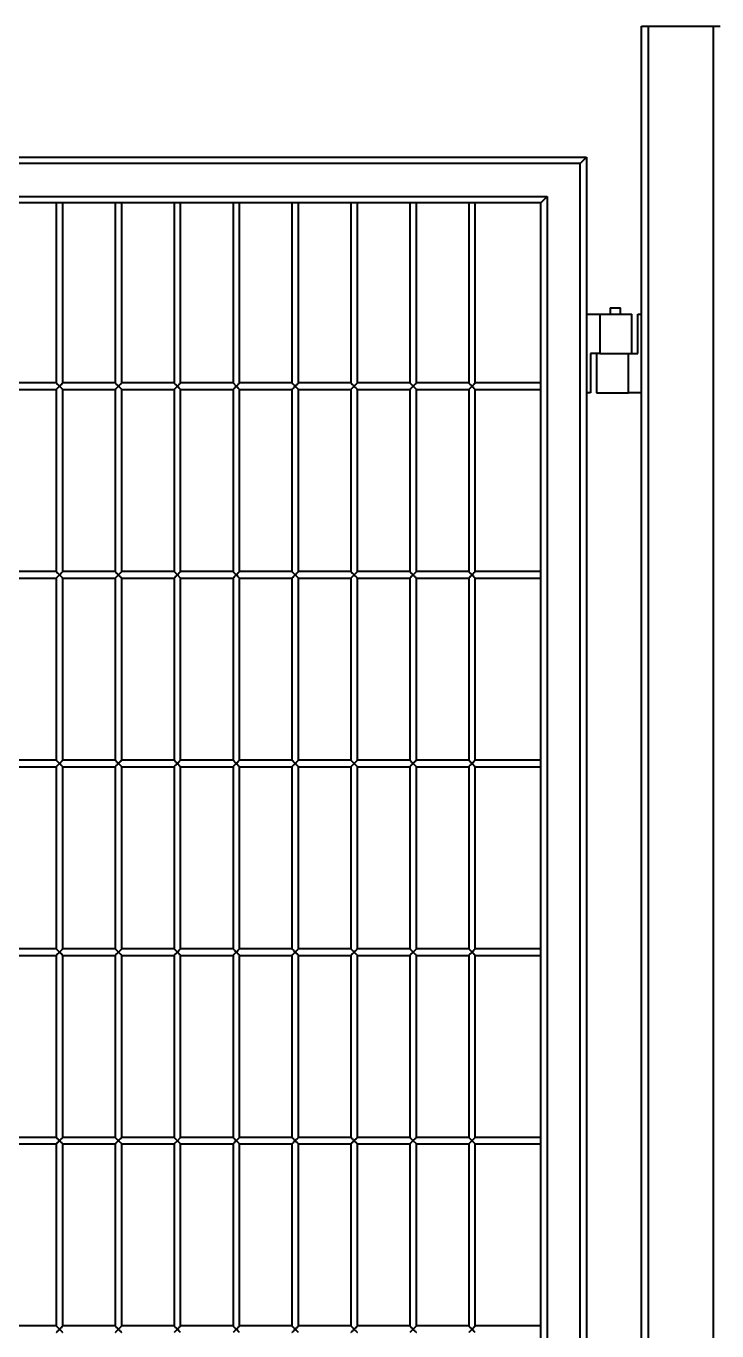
# Model space of a CAD drawing. Header units: millimetres. Extents: x 0 to 420, y 0 to 297.
# Drawn here: x 246.82 to 257.37, y 235.92 to 255.85 of the extents above; entities that cross this region are included whole.
import ezdxf

# ---------------------------------------------------------------- set-up
doc = ezdxf.new("R2010")
doc.units = ezdxf.units.MM

msp = doc.modelspace()

# ---------------------------------------------------------------- linework, layer by layer
at = {"color": 7, "linetype": 'Continuous', "lineweight": 40}
for p, q in [((256.2225, 215.8453), (256.2225, 255.8453)), ((256.2225, 255.8453), (256.3225, 255.8453)), ((256.3225, 255.8453), (256.3225, 215.8453)), ((256.3225, 255.8453), (257.3225, 255.8453)), ((257.3225, 215.8453), (257.3225, 255.8453)), ((257.3225, 255.8453), (257.4225, 255.8453)), ((238.2625, 253.8453), (255.3825, 253.8453)), ((255.3825, 253.8453), (255.3825, 217.8453)), ((255.2825, 253.7453), (238.3625, 253.7453)), ((255.2825, 217.9453), (255.2825, 253.7453)), ((238.8625, 253.2453), (254.7825, 253.2453)), ((254.6825, 253.1453), (238.9625, 253.1453)), ((247.2825, 253.1453), (247.2825, 250.3953)), ((247.3825, 250.3953), (247.3825, 253.1453)), ((248.1825, 253.1453), (248.1825, 250.3953)), ((248.2825, 250.3953), (248.2825, 253.1453)), ((249.0825, 253.1453), (249.0825, 250.3953)), ((249.1825, 250.3953), (249.1825, 253.1453)), ((249.9825, 253.1453), (249.9825, 250.3953)), ((250.0825, 250.3953), (250.0825, 253.1453)), ((250.8825, 253.1453), (250.8825, 250.3953)), ((250.9825, 250.3953), (250.9825, 253.1453)), ((251.7825, 253.1453), (251.7825, 250.3953)), ((251.8825, 250.3953), (251.8825, 253.1453)), ((252.6825, 253.1453), (252.6825, 250.3953)), ((252.7825, 250.3953), (252.7825, 253.1453)), ((253.5825, 253.1453), (253.5825, 250.3953)), ((253.6825, 250.3953), (253.6825, 253.1453)), ((254.6825, 218.5453), (254.6825, 253.1453)), ((254.7825, 253.2453), (254.7825, 218.4453)), ((255.7425, 251.5453), (255.7425, 251.4453)), ((255.7425, 251.5453), (255.9025, 251.5453)), ((255.9025, 251.4453), (255.9025, 251.5453)), ((255.3825, 251.4453), (255.5825, 251.4453)), ((255.5825, 251.4453), (256.0725, 251.4453)), ((255.5825, 251.4453), (255.5825, 250.8453)), ((256.0725, 250.8453), (256.0725, 251.4453)), ((256.1625, 250.8453), (256.1625, 251.4453)), ((256.1625, 251.4453), (256.2225, 251.4453)), ((255.4425, 250.8453), (255.4425, 250.2453)), ((255.5825, 250.8453), (255.4425, 250.8453)), ((255.5325, 250.8453), (255.5325, 250.2453)), ((255.5825, 250.8453), (255.8025, 250.8453)), ((255.8025, 250.8453), (256.0225, 250.8453)), ((256.0225, 250.2453), (256.0225, 250.8453)), ((256.0225, 250.8453), (256.1625, 250.8453)), ((247.2825, 250.3953), (246.4825, 250.3953)), ((246.4825, 250.2953), (247.2825, 250.2953)), ((247.3325, 250.3453), (247.2825, 250.2953)), ((247.2825, 250.2953), (247.2825, 247.5153)), ((248.1825, 250.3953), (247.3825, 250.3953)), ((247.3825, 247.5153), (247.3825, 250.2953)), ((247.3825, 250.2953), (248.1825, 250.2953)), ((248.1825, 250.2953), (248.1825, 247.5153)), ((248.2825, 250.2953), (248.2325, 250.3453)), ((249.0825, 250.3953), (248.2825, 250.3953)), ((248.2825, 247.5153), (248.2825, 250.2953)), ((248.2825, 250.2953), (249.0825, 250.2953)), ((249.0825, 250.2953), (249.0825, 247.5153)), ((249.9825, 250.3953), (249.1825, 250.3953)), ((249.1825, 247.5153), (249.1825, 250.2953)), ((249.1825, 250.2953), (249.9825, 250.2953)), ((249.9825, 250.3953), (250.0325, 250.3453)), ((249.9825, 250.2953), (249.9825, 247.5153)), ((250.8825, 250.3953), (250.0825, 250.3953)), ((250.0825, 247.5153), (250.0825, 250.2953)), ((250.0825, 250.2953), (250.8825, 250.2953)), ((250.8825, 250.2953), (250.8825, 247.5153)), ((251.7825, 250.3953), (250.9825, 250.3953)), ((250.9825, 247.5153), (250.9825, 250.2953)), ((250.9825, 250.2953), (251.7825, 250.2953)), ((251.8325, 250.3453), (251.7825, 250.2953)), ((251.7825, 250.2953), (251.7825, 247.5153)), ((251.8325, 250.3453), (251.8825, 250.3953)), ((252.6825, 250.3953), (251.8825, 250.3953)), ((251.8825, 247.5153), (251.8825, 250.2953)), ((251.8825, 250.2953), (252.6825, 250.2953)), ((252.6825, 250.3953), (252.7325, 250.3453)), ((252.6825, 250.2953), (252.6825, 247.5153)), ((252.7825, 250.2953), (252.7325, 250.3453)), ((253.5825, 250.3953), (252.7825, 250.3953)), ((252.7825, 247.5153), (252.7825, 250.2953)), ((252.7825, 250.2953), (253.5825, 250.2953)), ((253.5825, 250.2953), (253.5825, 247.5153)), ((254.6825, 250.3953), (253.6825, 250.3953)), ((253.6825, 250.2953), (254.6825, 250.2953)), ((253.6825, 247.5153), (253.6825, 250.2953)), ((255.4425, 250.2453), (255.3825, 250.2453)), ((255.5325, 250.2453), (256.0225, 250.2453)), ((256.2225, 250.2453), (256.0225, 250.2453)), ((247.2825, 247.5153), (246.4825, 247.5153)), ((248.1825, 247.5153), (247.3825, 247.5153)), ((248.2325, 247.4653), (248.2825, 247.5153)), ((249.0825, 247.5153), (248.2825, 247.5153)), ((249.0825, 247.5153), (249.1325, 247.4653)), ((249.9825, 247.5153), (249.1825, 247.5153)), ((250.8825, 247.5153), (250.0825, 247.5153)), ((251.7825, 247.5153), (250.9825, 247.5153)), ((252.6825, 247.5153), (251.8825, 247.5153)), ((252.7325, 247.4653), (252.7825, 247.5153)), ((253.5825, 247.5153), (252.7825, 247.5153)), ((254.6825, 247.5153), (253.6825, 247.5153)), ((246.4825, 247.4153), (247.2825, 247.4153)), ((247.2825, 247.4153), (247.2825, 244.6353)), ((247.3825, 244.6353), (247.3825, 247.4153)), ((247.3825, 247.4153), (248.1825, 247.4153)), ((248.2325, 247.4653), (248.1825, 247.4153)), ((248.1825, 247.4153), (248.1825, 244.6353)), ((248.2825, 244.6353), (248.2825, 247.4153)), ((248.2825, 247.4153), (249.0825, 247.4153)), ((249.0825, 247.4153), (249.0825, 244.6353)), ((249.1825, 247.4153), (249.1325, 247.4653)), ((249.1825, 244.6353), (249.1825, 247.4153)), ((249.1825, 247.4153), (249.9825, 247.4153)), ((249.9825, 247.4153), (249.9825, 244.6353)), ((250.0825, 244.6353), (250.0825, 247.4153)), ((250.0825, 247.4153), (250.8825, 247.4153)), ((250.8825, 247.4153), (250.8825, 244.6353)), ((250.9825, 244.6353), (250.9825, 247.4153)), ((250.9825, 247.4153), (251.7825, 247.4153)), ((251.7825, 247.4153), (251.7825, 244.6353)), ((251.8825, 244.6353), (251.8825, 247.4153)), ((251.8825, 247.4153), (252.6825, 247.4153)), ((252.6825, 247.4153), (252.6825, 244.6353)), ((252.7825, 244.6353), (252.7825, 247.4153)), ((252.7825, 247.4153), (253.5825, 247.4153)), ((253.5825, 247.4153), (253.5825, 244.6353)), ((253.6825, 247.4153), (254.6825, 247.4153)), ((253.6825, 244.6353), (253.6825, 247.4153)), ((247.2825, 244.6353), (246.4825, 244.6353)), ((246.4825, 244.5353), (247.2825, 244.5353)), ((247.3325, 244.5853), (247.2825, 244.5353)), ((247.2825, 244.5353), (247.2825, 241.7553)), ((248.1825, 244.6353), (247.3825, 244.6353)), ((247.3825, 241.7553), (247.3825, 244.5353)), ((247.3825, 244.5353), (248.1825, 244.5353)), ((248.1825, 244.5353), (248.1825, 241.7553)), ((248.2825, 244.5353), (248.2325, 244.5853)), ((249.0825, 244.6353), (248.2825, 244.6353)), ((248.2825, 241.7553), (248.2825, 244.5353)), ((248.2825, 244.5353), (249.0825, 244.5353)), ((249.0825, 244.5353), (249.0825, 241.7553)), ((249.9825, 244.6353), (249.1825, 244.6353)), ((249.1825, 241.7553), (249.1825, 244.5353)), ((249.1825, 244.5353), (249.9825, 244.5353)), ((249.9825, 244.5353), (249.9825, 241.7553)), ((250.8825, 244.6353), (250.0825, 244.6353)), ((250.0825, 241.7553), (250.0825, 244.5353)), ((250.0825, 244.5353), (250.8825, 244.5353)), ((250.8825, 244.5353), (250.8825, 241.7553)), ((251.7825, 244.6353), (250.9825, 244.6353)), ((250.9825, 241.7553), (250.9825, 244.5353)), ((250.9825, 244.5353), (251.7825, 244.5353)), ((251.8325, 244.5853), (251.7825, 244.5353)), ((251.7825, 244.5353), (251.7825, 241.7553)), ((251.8325, 244.5853), (251.8825, 244.6353)), ((252.6825, 244.6353), (251.8825, 244.6353)), ((251.8825, 241.7553), (251.8825, 244.5353)), ((251.8825, 244.5353), (252.6825, 244.5353)), ((252.6825, 244.5353), (252.6825, 241.7553)), ((252.7825, 244.5353), (252.7325, 244.5853)), ((253.5825, 244.6353), (252.7825, 244.6353)), ((252.7825, 241.7553), (252.7825, 244.5353)), ((252.7825, 244.5353), (253.5825, 244.5353)), ((253.5825, 244.5353), (253.5825, 241.7553)), ((254.6825, 244.6353), (253.6825, 244.6353)), ((253.6825, 244.5353), (254.6825, 244.5353)), ((253.6825, 241.7553), (253.6825, 244.5353)), ((247.2825, 241.7553), (246.4825, 241.7553)), ((247.2825, 241.7553), (247.3325, 241.7053)), ((248.1825, 241.7553), (247.3825, 241.7553)), ((248.2325, 241.7053), (248.2825, 241.7553)), ((249.0825, 241.7553), (248.2825, 241.7553)), ((249.9825, 241.7553), (249.1825, 241.7553)), ((250.8825, 241.7553), (250.0825, 241.7553)), ((251.7825, 241.7553), (250.9825, 241.7553)), ((251.7825, 241.7553), (251.8325, 241.7053)), ((251.8825, 241.6553), (251.8325, 241.7053)), ((252.6825, 241.7553), (251.8825, 241.7553)), ((252.7325, 241.7053), (252.7825, 241.7553)), ((253.5825, 241.7553), (252.7825, 241.7553)), ((254.6825, 241.7553), (253.6825, 241.7553)), ((246.4825, 241.6553), (247.2825, 241.6553)), ((247.2825, 241.6553), (247.2825, 238.8753)), ((247.3825, 238.8753), (247.3825, 241.6553)), ((247.3825, 241.6553), (248.1825, 241.6553)), ((248.1825, 241.6553), (248.1825, 238.8753)), ((248.2825, 238.8753), (248.2825, 241.6553)), ((248.2825, 241.6553), (249.0825, 241.6553)), ((249.0825, 241.6553), (249.0825, 238.8753)), ((249.1825, 238.8753), (249.1825, 241.6553)), ((249.1825, 241.6553), (249.9825, 241.6553)), ((249.9825, 241.6553), (249.9825, 238.8753)), ((250.0825, 238.8753), (250.0825, 241.6553)), ((250.0825, 241.6553), (250.8825, 241.6553)), ((250.8825, 241.6553), (250.8825, 238.8753)), ((250.9825, 238.8753), (250.9825, 241.6553)), ((250.9825, 241.6553), (251.7825, 241.6553)), ((251.7825, 241.6553), (251.7825, 238.8753)), ((251.8825, 238.8753), (251.8825, 241.6553)), ((251.8825, 241.6553), (252.6825, 241.6553)), ((252.6825, 241.6553), (252.6825, 238.8753)), ((252.7825, 238.8753), (252.7825, 241.6553)), ((252.7825, 241.6553), (253.5825, 241.6553)), ((253.5825, 241.6553), (253.5825, 238.8753)), ((253.6825, 241.6553), (254.6825, 241.6553)), ((253.6825, 238.8753), (253.6825, 241.6553)), ((247.2825, 238.8753), (246.4825, 238.8753)), ((246.4825, 238.7753), (247.2825, 238.7753)), ((247.2825, 238.7753), (247.2825, 235.9953)), ((248.1825, 238.8753), (247.3825, 238.8753)), ((247.3825, 235.9953), (247.3825, 238.7753)), ((247.3825, 238.7753), (248.1825, 238.7753)), ((248.1825, 238.8753), (248.2325, 238.8253)), ((248.1825, 238.7753), (248.1825, 235.9953)), ((248.2825, 238.7753), (248.2325, 238.8253)), ((249.0825, 238.8753), (248.2825, 238.8753)), ((248.2825, 235.9953), (248.2825, 238.7753)), ((248.2825, 238.7753), (249.0825, 238.7753)), ((249.1325, 238.8253), (249.0825, 238.7753)), ((249.0825, 238.7753), (249.0825, 235.9953)), ((249.1325, 238.8253), (249.1825, 238.8753)), ((249.9825, 238.8753), (249.1825, 238.8753)), ((249.1825, 235.9953), (249.1825, 238.7753)), ((249.1825, 238.7753), (249.9825, 238.7753)), ((249.9825, 238.7753), (249.9825, 235.9953)), ((250.8825, 238.8753), (250.0825, 238.8753)), ((250.0825, 235.9953), (250.0825, 238.7753)), ((250.0825, 238.7753), (250.8825, 238.7753)), ((250.8825, 238.7753), (250.8825, 235.9953)), ((251.7825, 238.8753), (250.9825, 238.8753)), ((250.9825, 235.9953), (250.9825, 238.7753)), ((250.9825, 238.7753), (251.7825, 238.7753)), ((251.7825, 238.7753), (251.7825, 235.9953)), ((252.6825, 238.8753), (251.8825, 238.8753)), ((251.8825, 235.9953), (251.8825, 238.7753)), ((251.8825, 238.7753), (252.6825, 238.7753)), ((252.6825, 238.7753), (252.6825, 235.9953)), ((252.7825, 238.7753), (252.7325, 238.8253)), ((253.5825, 238.8753), (252.7825, 238.8753)), ((252.7825, 235.9953), (252.7825, 238.7753)), ((252.7825, 238.7753), (253.5825, 238.7753)), ((253.5825, 238.7753), (253.5825, 235.9953)), ((254.6825, 238.8753), (253.6825, 238.8753)), ((253.6825, 238.7753), (254.6825, 238.7753)), ((253.6825, 235.9953), (253.6825, 238.7753)), ((247.2825, 235.9953), (246.4825, 235.9953)), ((247.2825, 235.9953), (247.3325, 235.9453)), ((248.1825, 235.9953), (247.3825, 235.9953)), ((248.2325, 235.9453), (248.2825, 235.9953)), ((249.0825, 235.9953), (248.2825, 235.9953)), ((249.9825, 235.9953), (249.1825, 235.9953)), ((250.0325, 235.9453), (249.9825, 235.8953)), ((250.8825, 235.9953), (250.0825, 235.9953)), ((251.7825, 235.9953), (250.9825, 235.9953)), ((251.7825, 235.9953), (251.8325, 235.9453)), ((252.6825, 235.9953), (251.8825, 235.9953)), ((252.7325, 235.9453), (252.6825, 235.8953)), ((252.7325, 235.9453), (252.7825, 235.9953)), ((253.5825, 235.9953), (252.7825, 235.9953)), ((254.6825, 235.9953), (253.6825, 235.9953))]:
    msp.add_line(p, q, dxfattribs=at)
at = {"color": 7, "linetype": 'Continuous', "lineweight": 40, "flags": 128}
for points in [[(255.3825, 253.8453), (255.3805, 253.8434), (255.3749, 253.8377), (255.3656, 253.8285), (255.3532, 253.816), (255.338, 253.8009), (255.3207, 253.7836), (255.302, 253.7648), (255.2825, 253.7453)], [(254.7825, 253.2453), (254.763, 253.2258), (254.7442, 253.2071), (254.7269, 253.1898), (254.7118, 253.1746), (254.6993, 253.1622), (254.6901, 253.1529), (254.6844, 253.1473), (254.6825, 253.1453)], [(247.2825, 250.3953), (247.2832, 250.3946), (247.2855, 250.3923), (247.2892, 250.3886), (247.2942, 250.3836), (247.3003, 250.3775), (247.3075, 250.3703), (247.3154, 250.3624), (247.3238, 250.354), (247.3325, 250.3453)], [(247.3325, 250.3453), (247.3417, 250.3545), (247.3505, 250.3634), (247.3588, 250.3717), (247.3662, 250.379), (247.3724, 250.3852), (247.3772, 250.3901), (247.3806, 250.3934), (247.3823, 250.3951), (247.3825, 250.3953)], [(247.3825, 250.2953), (247.3823, 250.2955), (247.3806, 250.2972), (247.3772, 250.3006), (247.3724, 250.3054), (247.3662, 250.3117), (247.3588, 250.319), (247.3505, 250.3273), (247.3417, 250.3361), (247.3325, 250.3453)], [(248.1825, 250.3953), (248.1832, 250.3946), (248.1855, 250.3923), (248.1892, 250.3886), (248.1942, 250.3836), (248.2003, 250.3775), (248.2075, 250.3703), (248.2154, 250.3624), (248.2238, 250.354), (248.2325, 250.3453)], [(248.2325, 250.3453), (248.2238, 250.3367), (248.2154, 250.3282), (248.2075, 250.3203), (248.2003, 250.3132), (248.1942, 250.307), (248.1892, 250.302), (248.1855, 250.2984), (248.1832, 250.2961), (248.1825, 250.2953)], [(248.2325, 250.3453), (248.2417, 250.3545), (248.2505, 250.3634), (248.2588, 250.3717), (248.2662, 250.379), (248.2724, 250.3852), (248.2772, 250.3901), (248.2806, 250.3934), (248.2823, 250.3951), (248.2825, 250.3953)], [(249.0825, 250.3953), (249.0832, 250.3946), (249.0855, 250.3923), (249.0892, 250.3886), (249.0942, 250.3836), (249.1003, 250.3775), (249.1075, 250.3703), (249.1154, 250.3624), (249.1238, 250.354), (249.1325, 250.3453)], [(249.1325, 250.3453), (249.1238, 250.3367), (249.1154, 250.3282), (249.1075, 250.3203), (249.1003, 250.3132), (249.0942, 250.307), (249.0892, 250.302), (249.0855, 250.2984), (249.0832, 250.2961), (249.0825, 250.2953)], [(249.1325, 250.3453), (249.1417, 250.3545), (249.1505, 250.3634), (249.1588, 250.3717), (249.1662, 250.379), (249.1724, 250.3852), (249.1772, 250.3901), (249.1806, 250.3934), (249.1823, 250.3951), (249.1825, 250.3953)], [(249.1825, 250.2953), (249.1823, 250.2955), (249.1806, 250.2972), (249.1772, 250.3006), (249.1724, 250.3054), (249.1662, 250.3117), (249.1588, 250.319), (249.1505, 250.3273), (249.1417, 250.3361), (249.1325, 250.3453)], [(250.0325, 250.3453), (250.0238, 250.3367), (250.0154, 250.3282), (250.0075, 250.3203), (250.0003, 250.3132), (249.9942, 250.307), (249.9892, 250.302), (249.9855, 250.2984), (249.9832, 250.2961), (249.9825, 250.2953)], [(250.0325, 250.3453), (250.0417, 250.3545), (250.0505, 250.3634), (250.0588, 250.3717), (250.0662, 250.379), (250.0724, 250.3852), (250.0772, 250.3901), (250.0806, 250.3934), (250.0823, 250.3951), (250.0825, 250.3953)], [(250.0825, 250.2953), (250.0823, 250.2955), (250.0806, 250.2972), (250.0772, 250.3006), (250.0724, 250.3054), (250.0662, 250.3117), (250.0588, 250.319), (250.0505, 250.3273), (250.0417, 250.3361), (250.0325, 250.3453)], [(250.8825, 250.3953), (250.8832, 250.3946), (250.8855, 250.3923), (250.8892, 250.3886), (250.8942, 250.3836), (250.9003, 250.3775), (250.9075, 250.3703), (250.9154, 250.3624), (250.9238, 250.354), (250.9325, 250.3453)], [(250.9325, 250.3453), (250.9238, 250.3367), (250.9154, 250.3282), (250.9075, 250.3203), (250.9003, 250.3132), (250.8942, 250.307), (250.8892, 250.302), (250.8855, 250.2984), (250.8832, 250.2961), (250.8825, 250.2953)], [(250.9325, 250.3453), (250.9417, 250.3545), (250.9505, 250.3634), (250.9588, 250.3717), (250.9662, 250.379), (250.9724, 250.3852), (250.9772, 250.3901), (250.9806, 250.3934), (250.9823, 250.3951), (250.9825, 250.3953)], [(250.9825, 250.2953), (250.9823, 250.2955), (250.9806, 250.2972), (250.9772, 250.3006), (250.9724, 250.3054), (250.9662, 250.3117), (250.9588, 250.319), (250.9505, 250.3273), (250.9417, 250.3361), (250.9325, 250.3453)], [(251.7825, 250.3953), (251.7832, 250.3946), (251.7855, 250.3923), (251.7892, 250.3886), (251.7942, 250.3836), (251.8003, 250.3775), (251.8075, 250.3703), (251.8154, 250.3624), (251.8238, 250.354), (251.8325, 250.3453)], [(251.8825, 250.2953), (251.8823, 250.2955), (251.8806, 250.2972), (251.8772, 250.3006), (251.8724, 250.3054), (251.8662, 250.3117), (251.8588, 250.319), (251.8505, 250.3273), (251.8417, 250.3361), (251.8325, 250.3453)], [(252.7325, 250.3453), (252.7238, 250.3367), (252.7154, 250.3282), (252.7075, 250.3203), (252.7003, 250.3132), (252.6942, 250.307), (252.6892, 250.302), (252.6855, 250.2984), (252.6832, 250.2961), (252.6825, 250.2953)], [(252.7325, 250.3453), (252.7417, 250.3545), (252.7505, 250.3634), (252.7588, 250.3717), (252.7662, 250.379), (252.7724, 250.3852), (252.7772, 250.3901), (252.7806, 250.3934), (252.7823, 250.3951), (252.7825, 250.3953)], [(253.5825, 250.3953), (253.5832, 250.3946), (253.5855, 250.3923), (253.5892, 250.3886), (253.5942, 250.3836), (253.6003, 250.3775), (253.6075, 250.3703), (253.6154, 250.3624), (253.6238, 250.354), (253.6325, 250.3453)], [(253.6325, 250.3453), (253.6238, 250.3367), (253.6154, 250.3282), (253.6075, 250.3203), (253.6003, 250.3132), (253.5942, 250.307), (253.5892, 250.302), (253.5855, 250.2984), (253.5832, 250.2961), (253.5825, 250.2953)], [(253.6325, 250.3453), (253.6417, 250.3545), (253.6505, 250.3634), (253.6588, 250.3717), (253.6662, 250.379), (253.6724, 250.3852), (253.6772, 250.3901), (253.6806, 250.3934), (253.6823, 250.3951), (253.6825, 250.3953)], [(253.6825, 250.2953), (253.6823, 250.2955), (253.6806, 250.2972), (253.6772, 250.3006), (253.6724, 250.3054), (253.6662, 250.3117), (253.6588, 250.319), (253.6505, 250.3273), (253.6417, 250.3361), (253.6325, 250.3453)], [(247.2825, 247.5153), (247.2832, 247.5146), (247.2855, 247.5123), (247.2892, 247.5086), (247.2942, 247.5036), (247.3003, 247.4975), (247.3075, 247.4903), (247.3154, 247.4824), (247.3238, 247.474), (247.3325, 247.4653)], [(247.3325, 247.4653), (247.3417, 247.4745), (247.3505, 247.4834), (247.3588, 247.4917), (247.3662, 247.499), (247.3724, 247.5052), (247.3772, 247.5101), (247.3806, 247.5134), (247.3823, 247.5151), (247.3825, 247.5153)], [(248.1825, 247.5153), (248.1832, 247.5146), (248.1855, 247.5123), (248.1892, 247.5086), (248.1942, 247.5036), (248.2003, 247.4975), (248.2075, 247.4903), (248.2154, 247.4824), (248.2238, 247.474), (248.2325, 247.4653)], [(249.1325, 247.4653), (249.1417, 247.4745), (249.1505, 247.4834), (249.1588, 247.4917), (249.1662, 247.499), (249.1724, 247.5052), (249.1772, 247.5101), (249.1806, 247.5134), (249.1823, 247.5151), (249.1825, 247.5153)], [(249.9825, 247.5153), (249.9832, 247.5146), (249.9855, 247.5123), (249.9892, 247.5086), (249.9942, 247.5036), (250.0003, 247.4975), (250.0075, 247.4903), (250.0154, 247.4824), (250.0238, 247.474), (250.0325, 247.4653)], [(250.0325, 247.4653), (250.0417, 247.4745), (250.0505, 247.4834), (250.0588, 247.4917), (250.0662, 247.499), (250.0724, 247.5052), (250.0772, 247.5101), (250.0806, 247.5134), (250.0823, 247.5151), (250.0825, 247.5153)], [(250.8825, 247.5153), (250.8832, 247.5146), (250.8855, 247.5123), (250.8892, 247.5086), (250.8942, 247.5036), (250.9003, 247.4975), (250.9075, 247.4903), (250.9154, 247.4824), (250.9238, 247.474), (250.9325, 247.4653)], [(250.9325, 247.4653), (250.9417, 247.4745), (250.9505, 247.4834), (250.9588, 247.4917), (250.9662, 247.499), (250.9724, 247.5052), (250.9772, 247.5101), (250.9806, 247.5134), (250.9823, 247.5151), (250.9825, 247.5153)], [(251.7825, 247.5153), (251.7832, 247.5146), (251.7855, 247.5123), (251.7892, 247.5086), (251.7942, 247.5036), (251.8003, 247.4975), (251.8075, 247.4903), (251.8154, 247.4824), (251.8238, 247.474), (251.8325, 247.4653)], [(251.8325, 247.4653), (251.8417, 247.4745), (251.8505, 247.4834), (251.8588, 247.4917), (251.8662, 247.499), (251.8724, 247.5052), (251.8772, 247.5101), (251.8806, 247.5134), (251.8823, 247.5151), (251.8825, 247.5153)], [(252.6825, 247.5153), (252.6832, 247.5146), (252.6855, 247.5123), (252.6892, 247.5086), (252.6942, 247.5036), (252.7003, 247.4975), (252.7075, 247.4903), (252.7154, 247.4824), (252.7238, 247.474), (252.7325, 247.4653)], [(253.5825, 247.5153), (253.5832, 247.5146), (253.5855, 247.5123), (253.5892, 247.5086), (253.5942, 247.5036), (253.6003, 247.4975), (253.6075, 247.4903), (253.6154, 247.4824), (253.6238, 247.474), (253.6325, 247.4653)], [(253.6325, 247.4653), (253.6417, 247.4745), (253.6505, 247.4834), (253.6588, 247.4917), (253.6662, 247.499), (253.6724, 247.5052), (253.6772, 247.5101), (253.6806, 247.5134), (253.6823, 247.5151), (253.6825, 247.5153)], [(247.3325, 247.4653), (247.3238, 247.4567), (247.3154, 247.4482), (247.3075, 247.4403), (247.3003, 247.4332), (247.2942, 247.427), (247.2892, 247.422), (247.2855, 247.4184), (247.2832, 247.4161), (247.2825, 247.4153)], [(247.3825, 247.4153), (247.3823, 247.4155), (247.3806, 247.4172), (247.3772, 247.4206), (247.3724, 247.4254), (247.3662, 247.4317), (247.3588, 247.439), (247.3505, 247.4473), (247.3417, 247.4561), (247.3325, 247.4653)], [(248.2825, 247.4153), (248.2823, 247.4155), (248.2806, 247.4172), (248.2772, 247.4206), (248.2724, 247.4254), (248.2662, 247.4317), (248.2588, 247.439), (248.2505, 247.4473), (248.2417, 247.4561), (248.2325, 247.4653)], [(249.1325, 247.4653), (249.1238, 247.4567), (249.1154, 247.4482), (249.1075, 247.4403), (249.1003, 247.4332), (249.0942, 247.427), (249.0892, 247.422), (249.0855, 247.4184), (249.0832, 247.4161), (249.0825, 247.4153)], [(250.0325, 247.4653), (250.0238, 247.4567), (250.0154, 247.4482), (250.0075, 247.4403), (250.0003, 247.4332), (249.9942, 247.427), (249.9892, 247.422), (249.9855, 247.4184), (249.9832, 247.4161), (249.9825, 247.4153)], [(250.0825, 247.4153), (250.0823, 247.4155), (250.0806, 247.4172), (250.0772, 247.4206), (250.0724, 247.4254), (250.0662, 247.4317), (250.0588, 247.439), (250.0505, 247.4473), (250.0417, 247.4561), (250.0325, 247.4653)], [(250.9325, 247.4653), (250.9238, 247.4567), (250.9154, 247.4482), (250.9075, 247.4403), (250.9003, 247.4332), (250.8942, 247.427), (250.8892, 247.422), (250.8855, 247.4184), (250.8832, 247.4161), (250.8825, 247.4153)], [(250.9825, 247.4153), (250.9823, 247.4155), (250.9806, 247.4172), (250.9772, 247.4206), (250.9724, 247.4254), (250.9662, 247.4317), (250.9588, 247.439), (250.9505, 247.4473), (250.9417, 247.4561), (250.9325, 247.4653)], [(251.8325, 247.4653), (251.8238, 247.4567), (251.8154, 247.4482), (251.8075, 247.4403), (251.8003, 247.4332), (251.7942, 247.427), (251.7892, 247.422), (251.7855, 247.4184), (251.7832, 247.4161), (251.7825, 247.4153)], [(251.8825, 247.4153), (251.8823, 247.4155), (251.8806, 247.4172), (251.8772, 247.4206), (251.8724, 247.4254), (251.8662, 247.4317), (251.8588, 247.439), (251.8505, 247.4473), (251.8417, 247.4561), (251.8325, 247.4653)], [(252.7325, 247.4653), (252.7238, 247.4567), (252.7154, 247.4482), (252.7075, 247.4403), (252.7003, 247.4332), (252.6942, 247.427), (252.6892, 247.422), (252.6855, 247.4184), (252.6832, 247.4161), (252.6825, 247.4153)], [(252.7825, 247.4153), (252.7823, 247.4155), (252.7806, 247.4172), (252.7772, 247.4206), (252.7724, 247.4254), (252.7662, 247.4317), (252.7588, 247.439), (252.7505, 247.4473), (252.7417, 247.4561), (252.7325, 247.4653)], [(253.6325, 247.4653), (253.6238, 247.4567), (253.6154, 247.4482), (253.6075, 247.4403), (253.6003, 247.4332), (253.5942, 247.427), (253.5892, 247.422), (253.5855, 247.4184), (253.5832, 247.4161), (253.5825, 247.4153)], [(253.6825, 247.4153), (253.6823, 247.4155), (253.6806, 247.4172), (253.6772, 247.4206), (253.6724, 247.4254), (253.6662, 247.4317), (253.6588, 247.439), (253.6505, 247.4473), (253.6417, 247.4561), (253.6325, 247.4653)], [(247.2825, 244.6353), (247.2832, 244.6346), (247.2855, 244.6323), (247.2892, 244.6286), (247.2942, 244.6236), (247.3003, 244.6175), (247.3075, 244.6103), (247.3154, 244.6024), (247.3238, 244.594), (247.3325, 244.5853)], [(247.3325, 244.5853), (247.3417, 244.5945), (247.3505, 244.6034), (247.3588, 244.6117), (247.3662, 244.619), (247.3724, 244.6252), (247.3772, 244.6301), (247.3806, 244.6334), (247.3823, 244.6351), (247.3825, 244.6353)], [(247.3825, 244.5353), (247.3823, 244.5356), (247.3806, 244.5372), (247.3772, 244.5406), (247.3724, 244.5454), (247.3662, 244.5517), (247.3588, 244.559), (247.3505, 244.5673), (247.3417, 244.5761), (247.3325, 244.5853)], [(248.1825, 244.6353), (248.1832, 244.6346), (248.1855, 244.6323), (248.1892, 244.6286), (248.1942, 244.6236), (248.2003, 244.6175), (248.2075, 244.6103), (248.2154, 244.6024), (248.2238, 244.594), (248.2325, 244.5853)], [(248.2325, 244.5853), (248.2238, 244.5767), (248.2154, 244.5682), (248.2075, 244.5603), (248.2003, 244.5532), (248.1942, 244.547), (248.1892, 244.542), (248.1855, 244.5384), (248.1832, 244.5361), (248.1825, 244.5353)], [(248.2325, 244.5853), (248.2417, 244.5945), (248.2505, 244.6034), (248.2588, 244.6117), (248.2662, 244.619), (248.2724, 244.6252), (248.2772, 244.6301), (248.2806, 244.6334), (248.2823, 244.6351), (248.2825, 244.6353)], [(249.0825, 244.6353), (249.0832, 244.6346), (249.0855, 244.6323), (249.0892, 244.6286), (249.0942, 244.6236), (249.1003, 244.6175), (249.1075, 244.6103), (249.1154, 244.6024), (249.1238, 244.594), (249.1325, 244.5853)], [(249.1325, 244.5853), (249.1238, 244.5767), (249.1154, 244.5682), (249.1075, 244.5603), (249.1003, 244.5532), (249.0942, 244.547), (249.0892, 244.542), (249.0855, 244.5384), (249.0832, 244.5361), (249.0825, 244.5353)], [(249.1325, 244.5853), (249.1417, 244.5945), (249.1505, 244.6034), (249.1588, 244.6117), (249.1662, 244.619), (249.1724, 244.6252), (249.1772, 244.6301), (249.1806, 244.6334), (249.1823, 244.6351), (249.1825, 244.6353)], [(249.1825, 244.5353), (249.1823, 244.5356), (249.1806, 244.5372), (249.1772, 244.5406), (249.1724, 244.5454), (249.1662, 244.5517), (249.1588, 244.559), (249.1505, 244.5673), (249.1417, 244.5761), (249.1325, 244.5853)], [(249.9825, 244.6353), (249.9832, 244.6346), (249.9855, 244.6323), (249.9892, 244.6286), (249.9942, 244.6236), (250.0003, 244.6175), (250.0075, 244.6103), (250.0154, 244.6024), (250.0238, 244.594), (250.0325, 244.5853)], [(250.0325, 244.5853), (250.0238, 244.5767), (250.0154, 244.5682), (250.0075, 244.5603), (250.0003, 244.5532), (249.9942, 244.547), (249.9892, 244.542), (249.9855, 244.5384), (249.9832, 244.5361), (249.9825, 244.5353)], [(250.0325, 244.5853), (250.0417, 244.5945), (250.0505, 244.6034), (250.0588, 244.6117), (250.0662, 244.619), (250.0724, 244.6252), (250.0772, 244.6301), (250.0806, 244.6334), (250.0823, 244.6351), (250.0825, 244.6353)], [(250.0825, 244.5353), (250.0823, 244.5356), (250.0806, 244.5372), (250.0772, 244.5406), (250.0724, 244.5454), (250.0662, 244.5517), (250.0588, 244.559), (250.0505, 244.5673), (250.0417, 244.5761), (250.0325, 244.5853)], [(250.8825, 244.6353), (250.8832, 244.6346), (250.8855, 244.6323), (250.8892, 244.6286), (250.8942, 244.6236), (250.9003, 244.6175), (250.9075, 244.6103), (250.9154, 244.6024), (250.9238, 244.594), (250.9325, 244.5853)], [(250.9325, 244.5853), (250.9238, 244.5767), (250.9154, 244.5682), (250.9075, 244.5603), (250.9003, 244.5532), (250.8942, 244.547), (250.8892, 244.542), (250.8855, 244.5384), (250.8832, 244.5361), (250.8825, 244.5353)], [(250.9325, 244.5853), (250.9417, 244.5945), (250.9505, 244.6034), (250.9588, 244.6117), (250.9662, 244.619), (250.9724, 244.6252), (250.9772, 244.6301), (250.9806, 244.6334), (250.9823, 244.6351), (250.9825, 244.6353)], [(250.9825, 244.5353), (250.9823, 244.5356), (250.9806, 244.5372), (250.9772, 244.5406), (250.9724, 244.5454), (250.9662, 244.5517), (250.9588, 244.559), (250.9505, 244.5673), (250.9417, 244.5761), (250.9325, 244.5853)], [(251.7825, 244.6353), (251.7832, 244.6346), (251.7855, 244.6323), (251.7892, 244.6286), (251.7942, 244.6236), (251.8003, 244.6175), (251.8075, 244.6103), (251.8154, 244.6024), (251.8238, 244.594), (251.8325, 244.5853)], [(251.8825, 244.5353), (251.8823, 244.5356), (251.8806, 244.5372), (251.8772, 244.5406), (251.8724, 244.5454), (251.8662, 244.5517), (251.8588, 244.559), (251.8505, 244.5673), (251.8417, 244.5761), (251.8325, 244.5853)], [(252.6825, 244.6353), (252.6832, 244.6346), (252.6855, 244.6323), (252.6892, 244.6286), (252.6942, 244.6236), (252.7003, 244.6175), (252.7075, 244.6103), (252.7154, 244.6024), (252.7238, 244.594), (252.7325, 244.5853)], [(252.7325, 244.5853), (252.7238, 244.5767), (252.7154, 244.5682), (252.7075, 244.5603), (252.7003, 244.5532), (252.6942, 244.547), (252.6892, 244.542), (252.6855, 244.5384), (252.6832, 244.5361), (252.6825, 244.5353)], [(252.7325, 244.5853), (252.7417, 244.5945), (252.7505, 244.6034), (252.7588, 244.6117), (252.7662, 244.619), (252.7724, 244.6252), (252.7772, 244.6301), (252.7806, 244.6334), (252.7823, 244.6351), (252.7825, 244.6353)], [(253.5825, 244.6353), (253.5832, 244.6346), (253.5855, 244.6323), (253.5892, 244.6286), (253.5942, 244.6236), (253.6003, 244.6175), (253.6075, 244.6103), (253.6154, 244.6024), (253.6238, 244.594), (253.6325, 244.5853)], [(253.6325, 244.5853), (253.6238, 244.5767), (253.6154, 244.5682), (253.6075, 244.5603), (253.6003, 244.5532), (253.5942, 244.547), (253.5892, 244.542), (253.5855, 244.5384), (253.5832, 244.5361), (253.5825, 244.5353)], [(253.6325, 244.5853), (253.6417, 244.5945), (253.6505, 244.6034), (253.6588, 244.6117), (253.6662, 244.619), (253.6724, 244.6252), (253.6772, 244.6301), (253.6806, 244.6334), (253.6823, 244.6351), (253.6825, 244.6353)], [(253.6825, 244.5353), (253.6823, 244.5356), (253.6806, 244.5372), (253.6772, 244.5406), (253.6724, 244.5454), (253.6662, 244.5517), (253.6588, 244.559), (253.6505, 244.5673), (253.6417, 244.5761), (253.6325, 244.5853)], [(247.3325, 241.7053), (247.3238, 241.6967), (247.3154, 241.6882), (247.3075, 241.6803), (247.3003, 241.6732), (247.2942, 241.667), (247.2892, 241.662), (247.2855, 241.6584), (247.2832, 241.6561), (247.2825, 241.6553)], [(247.3325, 241.7053), (247.3417, 241.7145), (247.3505, 241.7234), (247.3588, 241.7317), (247.3662, 241.739), (247.3724, 241.7452), (247.3772, 241.7501), (247.3806, 241.7534), (247.3823, 241.7551), (247.3825, 241.7553)], [(247.3825, 241.6553), (247.3823, 241.6555), (247.3806, 241.6572), (247.3772, 241.6606), (247.3724, 241.6654), (247.3662, 241.6717), (247.3588, 241.679), (247.3505, 241.6873), (247.3417, 241.6961), (247.3325, 241.7053)], [(248.1825, 241.7553), (248.1832, 241.7546), (248.1855, 241.7523), (248.1892, 241.7486), (248.1942, 241.7436), (248.2003, 241.7375), (248.2075, 241.7303), (248.2154, 241.7224), (248.2238, 241.714), (248.2325, 241.7053)], [(248.2325, 241.7053), (248.2238, 241.6967), (248.2154, 241.6882), (248.2075, 241.6803), (248.2003, 241.6732), (248.1942, 241.667), (248.1892, 241.662), (248.1855, 241.6584), (248.1832, 241.6561), (248.1825, 241.6553)], [(248.2825, 241.6553), (248.2823, 241.6555), (248.2806, 241.6572), (248.2772, 241.6606), (248.2724, 241.6654), (248.2662, 241.6717), (248.2588, 241.679), (248.2505, 241.6873), (248.2417, 241.6961), (248.2325, 241.7053)], [(249.0825, 241.7553), (249.0832, 241.7546), (249.0855, 241.7523), (249.0892, 241.7486), (249.0942, 241.7436), (249.1003, 241.7375), (249.1075, 241.7303), (249.1154, 241.7224), (249.1238, 241.714), (249.1325, 241.7053)], [(249.1325, 241.7053), (249.1238, 241.6967), (249.1154, 241.6882), (249.1075, 241.6803), (249.1003, 241.6732), (249.0942, 241.667), (249.0892, 241.662), (249.0855, 241.6584), (249.0832, 241.6561), (249.0825, 241.6553)], [(249.1325, 241.7053), (249.1417, 241.7145), (249.1505, 241.7234), (249.1588, 241.7317), (249.1662, 241.739), (249.1724, 241.7452), (249.1772, 241.7501), (249.1806, 241.7534), (249.1823, 241.7551), (249.1825, 241.7553)], [(249.1825, 241.6553), (249.1823, 241.6555), (249.1806, 241.6572), (249.1772, 241.6606), (249.1724, 241.6654), (249.1662, 241.6717), (249.1588, 241.679), (249.1505, 241.6873), (249.1417, 241.6961), (249.1325, 241.7053)], [(249.9825, 241.7553), (249.9832, 241.7546), (249.9855, 241.7523), (249.9892, 241.7486), (249.9942, 241.7436), (250.0003, 241.7375), (250.0075, 241.7303), (250.0154, 241.7224), (250.0238, 241.714), (250.0325, 241.7053)], [(250.0325, 241.7053), (250.0238, 241.6967), (250.0154, 241.6882), (250.0075, 241.6803), (250.0003, 241.6732), (249.9942, 241.667), (249.9892, 241.662), (249.9855, 241.6584), (249.9832, 241.6561), (249.9825, 241.6553)], [(250.0325, 241.7053), (250.0417, 241.7145), (250.0505, 241.7234), (250.0588, 241.7317), (250.0662, 241.739), (250.0724, 241.7452), (250.0772, 241.7501), (250.0806, 241.7534), (250.0823, 241.7551), (250.0825, 241.7553)], [(250.0825, 241.6553), (250.0823, 241.6555), (250.0806, 241.6572), (250.0772, 241.6606), (250.0724, 241.6654), (250.0662, 241.6717), (250.0588, 241.679), (250.0505, 241.6873), (250.0417, 241.6961), (250.0325, 241.7053)], [(250.8825, 241.7553), (250.8832, 241.7546), (250.8855, 241.7523), (250.8892, 241.7486), (250.8942, 241.7436), (250.9003, 241.7375), (250.9075, 241.7303), (250.9154, 241.7224), (250.9238, 241.714), (250.9325, 241.7053)], [(250.9325, 241.7053), (250.9238, 241.6967), (250.9154, 241.6882), (250.9075, 241.6803), (250.9003, 241.6732), (250.8942, 241.667), (250.8892, 241.662), (250.8855, 241.6584), (250.8832, 241.6561), (250.8825, 241.6553)], [(250.9325, 241.7053), (250.9417, 241.7145), (250.9505, 241.7234), (250.9588, 241.7317), (250.9662, 241.739), (250.9724, 241.7452), (250.9772, 241.7501), (250.9806, 241.7534), (250.9823, 241.7551), (250.9825, 241.7553)], [(250.9825, 241.6553), (250.9823, 241.6555), (250.9806, 241.6572), (250.9772, 241.6606), (250.9724, 241.6654), (250.9662, 241.6717), (250.9588, 241.679), (250.9505, 241.6873), (250.9417, 241.6961), (250.9325, 241.7053)], [(251.8325, 241.7053), (251.8238, 241.6967), (251.8154, 241.6882), (251.8075, 241.6803), (251.8003, 241.6732), (251.7942, 241.667), (251.7892, 241.662), (251.7855, 241.6584), (251.7832, 241.6561), (251.7825, 241.6553)], [(251.8325, 241.7053), (251.8417, 241.7145), (251.8505, 241.7234), (251.8588, 241.7317), (251.8662, 241.739), (251.8724, 241.7452), (251.8772, 241.7501), (251.8806, 241.7534), (251.8823, 241.7551), (251.8825, 241.7553)], [(252.6825, 241.7553), (252.6832, 241.7546), (252.6855, 241.7523), (252.6892, 241.7486), (252.6942, 241.7436), (252.7003, 241.7375), (252.7075, 241.7303), (252.7154, 241.7224), (252.7238, 241.714), (252.7325, 241.7053)], [(252.7325, 241.7053), (252.7238, 241.6967), (252.7154, 241.6882), (252.7075, 241.6803), (252.7003, 241.6732), (252.6942, 241.667), (252.6892, 241.662), (252.6855, 241.6584), (252.6832, 241.6561), (252.6825, 241.6553)], [(252.7825, 241.6553), (252.7823, 241.6555), (252.7806, 241.6572), (252.7772, 241.6606), (252.7724, 241.6654), (252.7662, 241.6717), (252.7588, 241.679), (252.7505, 241.6873), (252.7417, 241.6961), (252.7325, 241.7053)], [(253.5825, 241.7553), (253.5832, 241.7546), (253.5855, 241.7523), (253.5892, 241.7486), (253.5942, 241.7436), (253.6003, 241.7375), (253.6075, 241.7303), (253.6154, 241.7224), (253.6238, 241.714), (253.6325, 241.7053)], [(253.6325, 241.7053), (253.6238, 241.6967), (253.6154, 241.6882), (253.6075, 241.6803), (253.6003, 241.6732), (253.5942, 241.667), (253.5892, 241.662), (253.5855, 241.6584), (253.5832, 241.6561), (253.5825, 241.6553)], [(253.6325, 241.7053), (253.6417, 241.7145), (253.6505, 241.7234), (253.6588, 241.7317), (253.6662, 241.739), (253.6724, 241.7452), (253.6772, 241.7501), (253.6806, 241.7534), (253.6823, 241.7551), (253.6825, 241.7553)], [(253.6825, 241.6553), (253.6823, 241.6555), (253.6806, 241.6572), (253.6772, 241.6606), (253.6724, 241.6654), (253.6662, 241.6717), (253.6588, 241.679), (253.6505, 241.6873), (253.6417, 241.6961), (253.6325, 241.7053)], [(247.2825, 238.8753), (247.2832, 238.8746), (247.2855, 238.8723), (247.2892, 238.8686), (247.2942, 238.8636), (247.3003, 238.8575), (247.3075, 238.8503), (247.3154, 238.8424), (247.3238, 238.834), (247.3325, 238.8253)], [(247.3325, 238.8253), (247.3238, 238.8167), (247.3154, 238.8082), (247.3075, 238.8003), (247.3003, 238.7932), (247.2942, 238.787), (247.2892, 238.782), (247.2855, 238.7784), (247.2832, 238.7761), (247.2825, 238.7753)], [(247.3325, 238.8253), (247.3417, 238.8345), (247.3505, 238.8434), (247.3588, 238.8517), (247.3662, 238.859), (247.3724, 238.8652), (247.3772, 238.8701), (247.3806, 238.8734), (247.3823, 238.8751), (247.3825, 238.8753)], [(247.3825, 238.7753), (247.3823, 238.7756), (247.3806, 238.7772), (247.3772, 238.7806), (247.3724, 238.7854), (247.3662, 238.7917), (247.3588, 238.799), (247.3505, 238.8073), (247.3417, 238.8161), (247.3325, 238.8253)], [(248.2325, 238.8253), (248.2238, 238.8167), (248.2154, 238.8082), (248.2075, 238.8003), (248.2003, 238.7932), (248.1942, 238.787), (248.1892, 238.782), (248.1855, 238.7784), (248.1832, 238.7761), (248.1825, 238.7753)], [(248.2325, 238.8253), (248.2417, 238.8345), (248.2505, 238.8434), (248.2588, 238.8517), (248.2662, 238.859), (248.2724, 238.8652), (248.2772, 238.8701), (248.2806, 238.8734), (248.2823, 238.8751), (248.2825, 238.8753)], [(249.0825, 238.8753), (249.0832, 238.8746), (249.0855, 238.8723), (249.0892, 238.8686), (249.0942, 238.8636), (249.1003, 238.8575), (249.1075, 238.8503), (249.1154, 238.8424), (249.1238, 238.834), (249.1325, 238.8253)], [(249.1825, 238.7753), (249.1823, 238.7756), (249.1806, 238.7772), (249.1772, 238.7806), (249.1724, 238.7854), (249.1662, 238.7917), (249.1588, 238.799), (249.1505, 238.8073), (249.1417, 238.8161), (249.1325, 238.8253)], [(249.9825, 238.8753), (249.9832, 238.8746), (249.9855, 238.8723), (249.9892, 238.8686), (249.9942, 238.8636), (250.0003, 238.8575), (250.0075, 238.8503), (250.0154, 238.8424), (250.0238, 238.834), (250.0325, 238.8253)], [(250.0325, 238.8253), (250.0238, 238.8167), (250.0154, 238.8082), (250.0075, 238.8003), (250.0003, 238.7932), (249.9942, 238.787), (249.9892, 238.782), (249.9855, 238.7784), (249.9832, 238.7761), (249.9825, 238.7753)], [(250.0325, 238.8253), (250.0417, 238.8345), (250.0505, 238.8434), (250.0588, 238.8517), (250.0662, 238.859), (250.0724, 238.8652), (250.0772, 238.8701), (250.0806, 238.8734), (250.0823, 238.8751), (250.0825, 238.8753)], [(250.0825, 238.7753), (250.0823, 238.7756), (250.0806, 238.7772), (250.0772, 238.7806), (250.0724, 238.7854), (250.0662, 238.7917), (250.0588, 238.799), (250.0505, 238.8073), (250.0417, 238.8161), (250.0325, 238.8253)], [(250.8825, 238.8753), (250.8832, 238.8746), (250.8855, 238.8723), (250.8892, 238.8686), (250.8942, 238.8636), (250.9003, 238.8575), (250.9075, 238.8503), (250.9154, 238.8424), (250.9238, 238.834), (250.9325, 238.8253)], [(250.9325, 238.8253), (250.9238, 238.8167), (250.9154, 238.8082), (250.9075, 238.8003), (250.9003, 238.7932), (250.8942, 238.787), (250.8892, 238.782), (250.8855, 238.7784), (250.8832, 238.7761), (250.8825, 238.7753)], [(250.9325, 238.8253), (250.9417, 238.8345), (250.9505, 238.8434), (250.9588, 238.8517), (250.9662, 238.859), (250.9724, 238.8652), (250.9772, 238.8701), (250.9806, 238.8734), (250.9823, 238.8751), (250.9825, 238.8753)], [(250.9825, 238.7753), (250.9823, 238.7756), (250.9806, 238.7772), (250.9772, 238.7806), (250.9724, 238.7854), (250.9662, 238.7917), (250.9588, 238.799), (250.9505, 238.8073), (250.9417, 238.8161), (250.9325, 238.8253)], [(251.7825, 238.8753), (251.7832, 238.8746), (251.7855, 238.8723), (251.7892, 238.8686), (251.7942, 238.8636), (251.8003, 238.8575), (251.8075, 238.8503), (251.8154, 238.8424), (251.8238, 238.834), (251.8325, 238.8253)], [(251.8325, 238.8253), (251.8238, 238.8167), (251.8154, 238.8082), (251.8075, 238.8003), (251.8003, 238.7932), (251.7942, 238.787), (251.7892, 238.782), (251.7855, 238.7784), (251.7832, 238.7761), (251.7825, 238.7753)], [(251.8325, 238.8253), (251.8417, 238.8345), (251.8505, 238.8434), (251.8588, 238.8517), (251.8662, 238.859), (251.8724, 238.8652), (251.8772, 238.8701), (251.8806, 238.8734), (251.8823, 238.8751), (251.8825, 238.8753)], [(251.8825, 238.7753), (251.8823, 238.7756), (251.8806, 238.7772), (251.8772, 238.7806), (251.8724, 238.7854), (251.8662, 238.7917), (251.8588, 238.799), (251.8505, 238.8073), (251.8417, 238.8161), (251.8325, 238.8253)], [(252.6825, 238.8753), (252.6832, 238.8746), (252.6855, 238.8723), (252.6892, 238.8686), (252.6942, 238.8636), (252.7003, 238.8575), (252.7075, 238.8503), (252.7154, 238.8424), (252.7238, 238.834), (252.7325, 238.8253)], [(252.7325, 238.8253), (252.7238, 238.8167), (252.7154, 238.8082), (252.7075, 238.8003), (252.7003, 238.7932), (252.6942, 238.787), (252.6892, 238.782), (252.6855, 238.7784), (252.6832, 238.7761), (252.6825, 238.7753)], [(252.7325, 238.8253), (252.7417, 238.8345), (252.7505, 238.8434), (252.7588, 238.8517), (252.7662, 238.859), (252.7724, 238.8652), (252.7772, 238.8701), (252.7806, 238.8734), (252.7823, 238.8751), (252.7825, 238.8753)], [(253.5825, 238.8753), (253.5832, 238.8746), (253.5855, 238.8723), (253.5892, 238.8686), (253.5942, 238.8636), (253.6003, 238.8575), (253.6075, 238.8503), (253.6154, 238.8424), (253.6238, 238.834), (253.6325, 238.8253)], [(253.6325, 238.8253), (253.6238, 238.8167), (253.6154, 238.8082), (253.6075, 238.8003), (253.6003, 238.7932), (253.5942, 238.787), (253.5892, 238.782), (253.5855, 238.7784), (253.5832, 238.7761), (253.5825, 238.7753)], [(253.6325, 238.8253), (253.6417, 238.8345), (253.6505, 238.8434), (253.6588, 238.8517), (253.6662, 238.859), (253.6724, 238.8652), (253.6772, 238.8701), (253.6806, 238.8734), (253.6823, 238.8751), (253.6825, 238.8753)], [(253.6825, 238.7753), (253.6823, 238.7756), (253.6806, 238.7772), (253.6772, 238.7806), (253.6724, 238.7854), (253.6662, 238.7917), (253.6588, 238.799), (253.6505, 238.8073), (253.6417, 238.8161), (253.6325, 238.8253)], [(247.3325, 235.9453), (247.3238, 235.9367), (247.3154, 235.9282), (247.3075, 235.9203), (247.3003, 235.9132), (247.2942, 235.907), (247.2892, 235.902), (247.2855, 235.8984), (247.2832, 235.8961), (247.2825, 235.8953)], [(247.3325, 235.9453), (247.3417, 235.9545), (247.3505, 235.9634), (247.3588, 235.9717), (247.3662, 235.979), (247.3724, 235.9852), (247.3772, 235.9901), (247.3806, 235.9934), (247.3823, 235.9951), (247.3825, 235.9953)], [(247.3825, 235.8953), (247.3823, 235.8955), (247.3806, 235.8972), (247.3772, 235.9006), (247.3724, 235.9054), (247.3662, 235.9117), (247.3588, 235.919), (247.3505, 235.9273), (247.3417, 235.9361), (247.3325, 235.9453)], [(248.1825, 235.9953), (248.1832, 235.9946), (248.1855, 235.9923), (248.1892, 235.9886), (248.1942, 235.9836), (248.2003, 235.9775), (248.2075, 235.9703), (248.2154, 235.9624), (248.2238, 235.954), (248.2325, 235.9453)], [(248.2325, 235.9453), (248.2238, 235.9367), (248.2154, 235.9282), (248.2075, 235.9203), (248.2003, 235.9132), (248.1942, 235.907), (248.1892, 235.902), (248.1855, 235.8984), (248.1832, 235.8961), (248.1825, 235.8953)], [(248.2825, 235.8953), (248.2823, 235.8955), (248.2806, 235.8972), (248.2772, 235.9006), (248.2724, 235.9054), (248.2662, 235.9117), (248.2588, 235.919), (248.2505, 235.9273), (248.2417, 235.9361), (248.2325, 235.9453)], [(249.0825, 235.9953), (249.0832, 235.9946), (249.0855, 235.9923), (249.0892, 235.9886), (249.0942, 235.9836), (249.1003, 235.9775), (249.1075, 235.9703), (249.1154, 235.9624), (249.1238, 235.954), (249.1325, 235.9453)], [(249.1325, 235.9453), (249.1238, 235.9367), (249.1154, 235.9282), (249.1075, 235.9203), (249.1003, 235.9132), (249.0942, 235.907), (249.0892, 235.902), (249.0855, 235.8984), (249.0832, 235.8961), (249.0825, 235.8953)], [(249.1325, 235.9453), (249.1417, 235.9545), (249.1505, 235.9634), (249.1588, 235.9717), (249.1662, 235.979), (249.1724, 235.9852), (249.1772, 235.9901), (249.1806, 235.9934), (249.1823, 235.9951), (249.1825, 235.9953)], [(249.1825, 235.8953), (249.1823, 235.8955), (249.1806, 235.8972), (249.1772, 235.9006), (249.1724, 235.9054), (249.1662, 235.9117), (249.1588, 235.919), (249.1505, 235.9273), (249.1417, 235.9361), (249.1325, 235.9453)], [(249.9825, 235.9953), (249.9832, 235.9946), (249.9855, 235.9923), (249.9892, 235.9886), (249.9942, 235.9836), (250.0003, 235.9775), (250.0075, 235.9703), (250.0154, 235.9624), (250.0238, 235.954), (250.0325, 235.9453)], [(250.0325, 235.9453), (250.0417, 235.9545), (250.0505, 235.9634), (250.0588, 235.9717), (250.0662, 235.979), (250.0724, 235.9852), (250.0772, 235.9901), (250.0806, 235.9934), (250.0823, 235.9951), (250.0825, 235.9953)], [(250.0825, 235.8953), (250.0823, 235.8955), (250.0806, 235.8972), (250.0772, 235.9006), (250.0724, 235.9054), (250.0662, 235.9117), (250.0588, 235.919), (250.0505, 235.9273), (250.0417, 235.9361), (250.0325, 235.9453)], [(250.8825, 235.9953), (250.8832, 235.9946), (250.8855, 235.9923), (250.8892, 235.9886), (250.8942, 235.9836), (250.9003, 235.9775), (250.9075, 235.9703), (250.9154, 235.9624), (250.9238, 235.954), (250.9325, 235.9453)], [(250.9325, 235.9453), (250.9238, 235.9367), (250.9154, 235.9282), (250.9075, 235.9203), (250.9003, 235.9132), (250.8942, 235.907), (250.8892, 235.902), (250.8855, 235.8984), (250.8832, 235.8961), (250.8825, 235.8953)], [(250.9325, 235.9453), (250.9417, 235.9545), (250.9505, 235.9634), (250.9588, 235.9717), (250.9662, 235.979), (250.9724, 235.9852), (250.9772, 235.9901), (250.9806, 235.9934), (250.9823, 235.9951), (250.9825, 235.9953)], [(250.9825, 235.8953), (250.9823, 235.8955), (250.9806, 235.8972), (250.9772, 235.9006), (250.9724, 235.9054), (250.9662, 235.9117), (250.9588, 235.919), (250.9505, 235.9273), (250.9417, 235.9361), (250.9325, 235.9453)], [(251.8325, 235.9453), (251.8238, 235.9367), (251.8154, 235.9282), (251.8075, 235.9203), (251.8003, 235.9132), (251.7942, 235.907), (251.7892, 235.902), (251.7855, 235.8984), (251.7832, 235.8961), (251.7825, 235.8953)], [(251.8325, 235.9453), (251.8417, 235.9545), (251.8505, 235.9634), (251.8588, 235.9717), (251.8662, 235.979), (251.8724, 235.9852), (251.8772, 235.9901), (251.8806, 235.9934), (251.8823, 235.9951), (251.8825, 235.9953)], [(251.8825, 235.8953), (251.8823, 235.8955), (251.8806, 235.8972), (251.8772, 235.9006), (251.8724, 235.9054), (251.8662, 235.9117), (251.8588, 235.919), (251.8505, 235.9273), (251.8417, 235.9361), (251.8325, 235.9453)], [(252.6825, 235.9953), (252.6832, 235.9946), (252.6855, 235.9923), (252.6892, 235.9886), (252.6942, 235.9836), (252.7003, 235.9775), (252.7075, 235.9703), (252.7154, 235.9624), (252.7238, 235.954), (252.7325, 235.9453)], [(252.7825, 235.8953), (252.7823, 235.8955), (252.7806, 235.8972), (252.7772, 235.9006), (252.7724, 235.9054), (252.7662, 235.9117), (252.7588, 235.919), (252.7505, 235.9273), (252.7417, 235.9361), (252.7325, 235.9453)], [(253.5825, 235.9953), (253.5832, 235.9946), (253.5855, 235.9923), (253.5892, 235.9886), (253.5942, 235.9836), (253.6003, 235.9775), (253.6075, 235.9703), (253.6154, 235.9624), (253.6238, 235.954), (253.6325, 235.9453)], [(253.6325, 235.9453), (253.6238, 235.9367), (253.6154, 235.9282), (253.6075, 235.9203), (253.6003, 235.9132), (253.5942, 235.907), (253.5892, 235.902), (253.5855, 235.8984), (253.5832, 235.8961), (253.5825, 235.8953)], [(253.6325, 235.9453), (253.6417, 235.9545), (253.6505, 235.9634), (253.6588, 235.9717), (253.6662, 235.979), (253.6724, 235.9852), (253.6772, 235.9901), (253.6806, 235.9934), (253.6823, 235.9951), (253.6825, 235.9953)], [(253.6825, 235.8953), (253.6823, 235.8955), (253.6806, 235.8972), (253.6772, 235.9006), (253.6724, 235.9054), (253.6662, 235.9117), (253.6588, 235.919), (253.6505, 235.9273), (253.6417, 235.9361), (253.6325, 235.9453)]]:
    msp.add_lwpolyline(points, dxfattribs=at)

doc.saveas('drawing.dxf')
